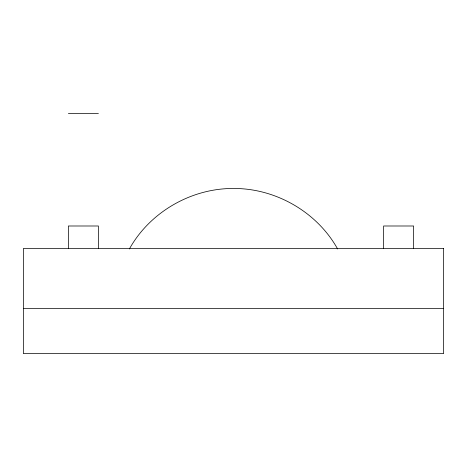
<?xml version="1.0" encoding="UTF-8"?>
<svg xmlns="http://www.w3.org/2000/svg" width="467" height="467" viewBox="0 0 467 467"><rect width="100%" height="100%" fill="white"/><g stroke="black" fill="none" stroke-linecap="round" stroke-linejoin="round"><path stroke-width="0.7" d="M129.382 248.975C149.925 212.024 191.295 188.265 233.5 188.47C275.705 188.265 317.075 212.024 337.618 248.975M68.38 113.417L98.403 113.417M23.35 308.553L443.65 308.553M413.628 248.508L413.628 225.993L383.605 225.993L383.605 248.508M98.403 248.508L98.403 225.993L68.38 225.993L68.38 248.508M443.65 248.508L23.35 248.508L23.35 353.583L443.65 353.583L443.65 248.508"/></g></svg>
